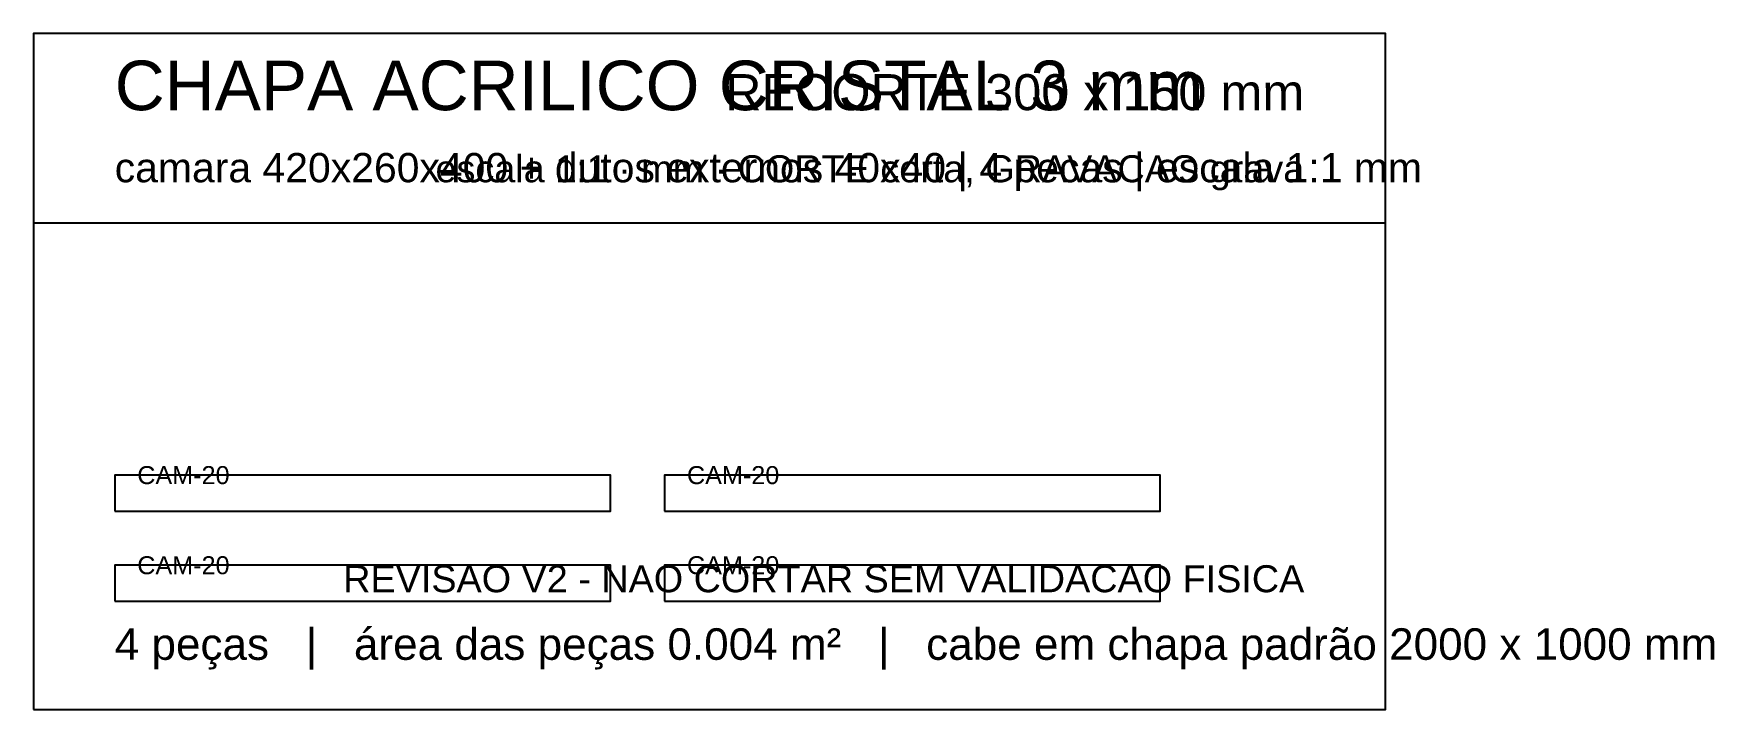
# Model space of a CAD drawing. Header units: millimetres. Extents: x 0 to 373, y 0 to 150.
import ezdxf
from ezdxf.enums import TextEntityAlignment as Align

# ---------------------------------------------------------------- set-up
doc = ezdxf.new("R2010")
doc.units = ezdxf.units.MM
for name, color, linetype in [('CORTE', 1, 'Continuous'), ('GRAVACAO', 3, 'Continuous'), ('MOLDURA', 8, 'Continuous'), ('TEXTO', 7, 'Continuous')]:
    doc.layers.add(name, color=color, linetype=linetype)
doc.styles.add('ARIAL', font='arial.ttf')

msp = doc.modelspace()

# ---------------------------------------------------------------- linework, layer by layer
at = {"layer": 'CORTE'}
for points in [[(18, 44), (128, 44), (128, 52), (18, 52)], [(140, 44), (250, 44), (250, 52), (140, 52)], [(18, 24), (128, 24), (128, 32), (18, 32)], [(140, 24), (250, 24), (250, 32), (140, 32)]]:
    msp.add_lwpolyline(points, close=True, dxfattribs=at)
at = {"layer": 'MOLDURA'}
msp.add_line((0, 108), (300, 108), dxfattribs=at)
msp.add_lwpolyline([(0, 0), (300, 0), (300, 150), (0, 150)], close=True, dxfattribs=at)

# ---------------------------------------------------------------- texts
at = {"layer": 'GRAVACAO', "style": 'ARIAL'}
for p in [(23, 50), (145, 50), (23, 30), (145, 30)]:
    msp.add_text('CAM-20', height=4, dxfattribs=at).set_placement(p)
at = {"layer": 'TEXTO', "style": 'ARIAL'}
for s, height, p in [('CHAPA ACRILICO CRISTAL 3 mm', 11, (18, 133)), ('camara 420x260x400 + dutos externos 40x40 | 4 pecas | escala 1:1 mm', 6.5, (18, 117)), ('4 peças   |   área das peças 0.004 m²   |   cabe em chapa padrão 2000 x 1000 mm', 7, (18, 11))]:
    msp.add_text(s, height=height, dxfattribs=at).set_placement(p)
for s, height, p in [('RECORTE 300 x 150 mm', 8, (282, 133)), ('escala 1:1 · mm · CORTE corta, GRAVACAO grava', 6, (282, 117)), ('REVISAO V2 - NAO CORTAR SEM VALIDACAO FISICA', 6, (282, 26))]:
    msp.add_text(s, height=height, dxfattribs=at).set_placement(p, align=Align.RIGHT)

doc.saveas('drawing.dxf')
